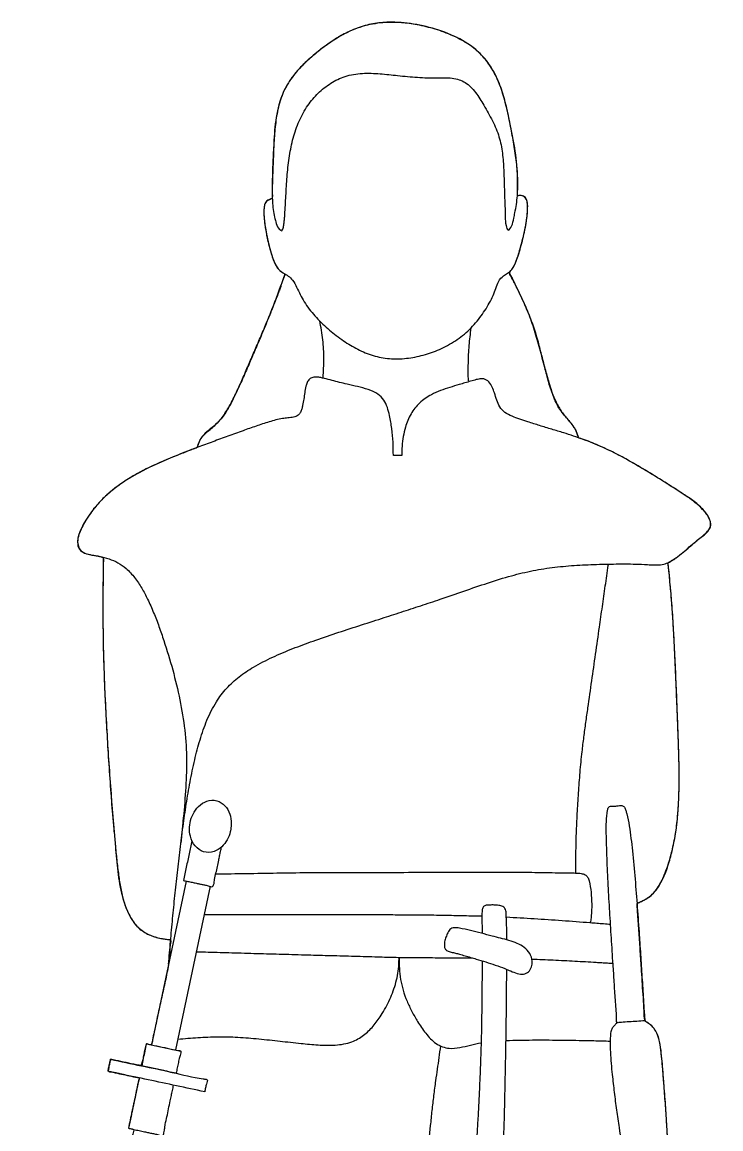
# Model space of a CAD drawing. Extents: x 30 to 110, y 19 to 247.
# Drawn here: x 36.8 to 109.7, y 131 to 246.5 of the extents above; entities that cross this region are included whole.
import ezdxf

# ---------------------------------------------------------------- set-up
doc = ezdxf.new("R2010")
doc.units = 0
doc.layers.get('0').update_dxf_attribs({"linetype": 'CONTINUOUS'})

msp = doc.modelspace()

# ---------------------------------------------------------------- linework, layer by layer
at = {"color": 5}
msp.add_lwpolyline([(88.484401, 228.394492)], close=True, dxfattribs=at)
at = {"color": 6}
for points in [[(63.894695, 224.751126)], [(58.603886, 162.372458)], [(101.256304, 150.373975)], [(80.876147, 149.91282)], [(45.774842, 136.988406)]]:
    msp.add_lwpolyline(points, close=True, dxfattribs=at)
for points in [[(76.425151, 201.278896), (75.543488, 201.278896)], [(53.928353, 156.85751), (50.307521, 139.751715)], [(52.837838, 139.216115), (56.458271, 156.321914)], [(49.775543, 139.864388), (49.775543, 139.864388), (53.369816, 139.103446)]]:
    msp.add_lwpolyline(points, dxfattribs=at)
at = {"color": 5}
for points, knots in [([(88.484401, 228.394492), (88.504134, 229.351141), (88.543708, 231.269661), (88.10697, 234.118514), (87.554095, 236.835702), (86.917518, 239.424533), (85.910026, 241.802348), (84.19778, 243.815705), (81.88229, 245.174612), (79.330416, 246.05629), (76.820968, 246.505839), (74.452962, 246.551438), (72.271266, 246.140714), (70.461453, 245.374142), (69.002656, 244.470258), (67.824486, 243.600457), (66.763247, 242.70276), (65.81266, 241.79432), (65.006938, 240.849564), (64.06047, 239.404237), (63.34771, 237.267055), (63.073141, 234.57152), (63.029242, 232.522765), (62.969636, 231.14116), (62.940861, 230.417436), (62.922227, 229.824846), (62.9121, 229.363491), (62.909322, 229.03358), (62.905774, 228.764924), (62.914593, 228.557343), (62.9276, 228.410872), (62.914376, 228.278965), (62.917795, 228.174256), (62.86792, 228.10386), (62.761412, 228.06259), (62.623952, 227.989706), (62.438404, 227.933621), (62.278699, 227.817366), (62.17194, 227.649801), (62.109564, 227.464561), (62.060678, 227.206417), (62.032435, 226.876033), (62.040142, 226.477254), (62.092541, 225.774906), (62.220427, 224.770215), (62.487138, 223.478355), (62.79223, 222.39142), (63.087559, 221.499671), (63.442495, 220.844722), (63.844488, 220.438961), (64.141033, 220.32684), (64.22565, 220.244771), (64.198073, 220.110958), (64.169778, 219.955571), (64.093303, 219.784085), (63.996787, 219.54216), (63.892954, 219.224882), (63.753954, 218.841626), (63.585794, 218.37726), (63.383112, 217.834023), (63.145194, 217.212179), (62.81726, 216.377136), (62.394167, 215.330911), (61.872462, 214.075031), (61.300975, 212.743969), (60.693536, 211.332001), (60.05203, 209.838093), (59.43793, 208.456087), (58.852981, 207.181161), (58.239496, 206.049049), (57.587835, 205.067612), (56.813096, 204.348186), (56.077357, 203.783561), (55.567905, 203.258943), (55.330831, 202.812813), (55.232552, 202.535235), (55.138621, 202.319329), (55.088308, 202.158617), (55.006185, 202.076422), (54.850511, 202.03401), (54.650203, 201.947809), (54.404513, 201.8564), (54.136427, 201.752944), (53.844212, 201.639628), (53.529094, 201.513978), (52.473389, 201.092109), (50.681276, 200.352532), (48.237185, 199.117511), (46.357359, 197.825806), (45.035698, 196.599057), (44.153625, 195.591359), (43.506137, 194.63188), (43.032116, 193.775774), (42.728248, 193.036501), (42.543612, 192.271142), (42.698861, 191.468228), (43.377848, 191.056567), (43.962959, 190.916157), (44.449054, 190.833189), (44.802158, 190.793272), (45.056303, 190.694471), (45.22714, 190.67262), (45.288665, 190.616079), (45.281542, 190.510255), (45.31062, 190.370985), (45.288363, 190.198773), (45.265364, 189.783599), (45.271062, 189.123383), (45.252238, 188.219419), (45.236341, 186.650002), (45.232238, 184.416297), (45.270364, 181.518085), (45.350006, 178.667384), (45.463753, 175.864116), (45.604219, 173.108627), (45.788211, 170.210357), (46.003274, 167.169506), (46.236658, 163.98434), (46.505597, 160.990633), (46.725804, 158.174389), (47.11794, 155.570744), (47.799336, 153.455963), (48.804289, 152.010825), (49.898571, 151.257704), (50.82196, 150.957445), (51.447417, 150.836367), (51.737223, 150.792355), (51.97014, 150.759805), (52.138017, 150.749464), (52.238967, 150.744508), (52.336742, 150.666977), (52.318347, 150.495687), (52.291125, 150.321758), (52.225756, 149.967853), (52.21725, 149.455189), (52.166688, 148.774598), (52.037016, 147.755874), (51.751668, 146.413814), (51.379866, 144.739421), (51.066044, 143.335465), (50.825734, 142.20022), (50.650001, 141.335376), (50.492278, 140.694541), (50.428381, 140.255711), (50.411786, 140.035829), (50.347111, 139.890867), (50.315284, 139.80707), (50.31709, 139.777319), (50.283042, 139.712895), (50.113309, 139.781249), (49.958367, 139.80938), (49.829872, 139.848212), (49.776348, 139.864388)], [0, 0, 0, 0, 2.865389, 5.746418, 8.617001, 11.188902, 13.736938, 16.293667, 18.963967, 21.688107, 24.363564, 26.580117, 28.757746, 30.971783, 32.433376, 33.898917, 35.361307, 36.601008, 37.839561, 39.078559, 41.764441, 44.487722, 47.187705, 47.911956, 48.636325, 49.360575, 49.690617, 50.02061, 50.350582, 50.495889, 50.644632, 50.788854, 50.897781, 50.94518, 51.037322, 51.230108, 51.416225, 51.613807, 51.807701, 52.002415, 52.197252, 52.594851, 52.994597, 53.392592, 54.707487, 56.029823, 57.345016, 58.096202, 58.837713, 59.580788, 59.720835, 59.790829, 59.910198, 60.088855, 60.281108, 60.464902, 60.872803, 61.280695, 61.688448, 62.354275, 63.020168, 63.685818, 65.045635, 66.405704, 67.76553, 69.391252, 71.017051, 72.642707, 73.928836, 75.222627, 76.507097, 77.438276, 78.376006, 79.298502, 79.594582, 79.885133, 80.179458, 80.305175, 80.381454, 80.516509, 80.778145, 81.039781, 81.301418, 81.640632, 81.979882, 82.319182, 85.051292, 87.793711, 90.522128, 91.857657, 93.195217, 94.530591, 95.321497, 96.128607, 96.918691, 97.680106, 98.374302, 99.145924, 99.496197, 99.854173, 100.203247, 100.318897, 100.351769, 100.442999, 100.607768, 100.788219, 100.954558, 101.859254, 102.763949, 103.66861, 106.567055, 109.4653, 112.363506, 115.122251, 117.881855, 120.640523, 123.834374, 127.027311, 130.221101, 132.852465, 135.498511, 138.115983, 139.434736, 140.700117, 142.024569, 142.317885, 142.611138, 142.904483, 143.02123, 143.118211, 143.201922, 143.361877, 143.579865, 143.751491, 144.432608, 145.117536, 145.797768, 147.511898, 149.229701, 150.944555, 151.827541, 152.710457, 153.593443, 153.802365, 154.043301, 154.246744, 154.276911, 154.309188, 154.334384, 154.480131, 154.710255, 154.874545, 154.874545, 154.874545, 154.874545]), ([(98.029425, 42.217417), (98.707167, 42.143062), (100.062225, 41.994399), (102.087095, 41.706933), (103.823734, 41.466225), (105.281163, 41.197272), (106.456849, 41.070144), (107.467123, 41.180358), (108.112802, 41.621878), (108.375454, 42.1314), (108.506821, 42.764035), (108.550697, 43.503858), (108.535152, 44.328663), (108.476535, 45.563299), (108.397236, 47.206476), (108.259531, 49.257835), (108.128589, 51.225771), (108.010977, 53.110632), (107.901239, 54.912137), (107.800706, 56.78337), (107.706157, 58.724045), (107.611569, 60.733955), (107.533361, 62.625168), (107.464662, 64.397422), (107.402149, 66.050508), (107.34203, 68.05605), (107.282064, 70.413928), (107.209665, 73.12386), (107.155205, 75.110216), (107.123378, 76.373288), (107.105432, 76.912595), (107.105115, 77.370343), (107.068256, 77.754364), (107.034404, 78.053391), (107.045146, 78.279909), (107.083039, 78.395946), (107.073347, 78.437813), (107.175202, 78.476248), (107.323801, 78.502087), (107.563866, 78.491435), (107.846025, 78.484273), (108.159371, 78.520618), (108.51886, 78.560897), (108.925217, 78.637435), (109.353523, 78.768587), (109.701285, 79.159007), (109.721894, 79.746394), (109.610164, 80.397545), (109.433216, 81.119914), (109.128171, 82.237518), (108.752095, 83.766762), (108.286611, 85.702906), (107.849958, 87.714858), (107.439417, 89.801185), (107.033469, 91.956726), (106.683773, 93.825081), (106.386757, 95.405517), (106.149177, 96.699347), (105.829832, 98.466239), (105.427055, 100.705929), (104.938556, 103.417978), (104.541195, 105.625078), (104.234491, 107.327178), (104.01944, 108.524414), (103.851895, 109.448268), (103.736331, 110.099451), (103.664409, 110.476537), (103.622044, 110.778889), (103.55912, 111.00903), (103.519194, 111.157614), (103.494934, 111.316663), (103.595416, 111.430812), (103.696354, 111.524136), (103.796266, 111.623331), (103.862618, 111.730751), (103.924207, 111.834371), (103.987204, 111.956081), (104.050874, 112.095575), (104.112327, 112.253738), (104.237338, 112.624192), (104.376287, 113.224482), (104.473061, 114.0551), (104.535652, 115.263354), (104.553897, 116.846638), (104.507515, 118.802967), (104.450064, 120.784519), (104.408212, 122.791338), (104.354054, 124.823411), (104.290925, 126.789066), (104.21498, 128.688328), (104.12629, 130.520853), (104.00887, 132.431012), (103.868856, 134.418573), (103.714668, 136.484579), (103.553612, 138.275287), (103.419077, 139.785812), (103.112392, 140.992931), (102.543161, 141.75614), (102.062778, 142.058598), (101.855727, 142.183244), (101.732388, 142.455825), (101.72426, 142.80478), (101.705986, 143.210107), (101.681092, 143.948354), (101.596794, 145.012867), (101.512545, 146.409564), (101.409851, 147.986082), (101.296302, 149.742988), (101.164511, 151.679406), (101.073149, 153.050678), (101.014409, 153.854339), (100.989733, 154.092914), (100.993907, 154.295818), (100.960663, 154.447855), (101.019872, 154.558777), (101.213287, 154.615973), (101.455723, 154.751979), (101.776841, 154.902118), (102.075879, 155.077808), (102.351812, 155.278969), (102.602535, 155.502231), (103.112945, 156.065203), (103.72976, 157.107526), (104.283108, 158.634479), (104.700263, 160.268357), (105.029518, 161.973928), (105.232536, 163.761211), (105.342885, 165.573847), (105.377652, 167.408243), (105.353386, 169.260553), (105.294464, 171.160698), (105.223875, 173.109057), (105.143834, 175.105863), (105.058301, 177.123051), (104.973453, 179.160851), (104.881457, 181.21899), (104.776227, 183.229869), (104.648509, 185.193021), (104.497831, 187.107717), (104.371036, 188.461004), (104.292067, 189.254366), (104.264469, 189.488963), (104.251992, 189.682899), (104.217755, 189.847302), (104.201049, 189.962078), (104.180781, 190.077801), (104.241562, 190.121916), (104.290606, 190.136109), (104.406332, 190.193313), (104.568058, 190.315696), (104.813398, 190.445985), (105.216476, 190.712167), (105.74865, 191.149462), (106.422638, 191.73356), (107.03712, 192.295093), (107.678866, 192.754152), (108.249444, 193.192669), (108.631179, 193.702679), (108.676487, 194.186941), (108.587531, 194.541314), (108.28714, 195.16732), (107.604127, 195.972477), (106.515394, 196.805957), (105.194289, 197.645985), (103.723397, 198.590111), (102.069499, 199.608045), (100.436383, 200.578091), (98.810386, 201.477116), (97.16723, 202.24513), (95.991312, 202.772616), (95.258367, 202.988109), (95.042098, 203.047158), (94.847962, 203.1578), (94.771329, 203.35161), (94.720025, 203.53866), (94.662904, 203.726515), (94.581819, 203.894087), (94.499781, 204.057523), (94.315033, 204.374024), (93.97884, 204.812707), (93.48931, 205.35912), (92.842861, 206.161806), (92.240795, 207.359515), (91.742182, 208.904295), (91.308679, 210.602605), (90.836881, 212.418515), (90.300142, 214.3502), (89.762144, 215.887549), (89.272076, 217.037418), (88.909242, 217.830797), (88.600907, 218.458866), (88.36528, 218.930119), (88.204547, 219.24584), (88.065996, 219.541939), (87.902344, 219.809802), (87.765484, 220.048423), (87.632028, 220.294723), (87.741506, 220.532276), (87.904455, 220.70174), (88.159771, 221.044172), (88.371881, 221.600839), (88.618736, 222.314788), (88.839185, 223.10015), (89.068189, 223.939668), (89.273675, 224.844803), (89.417205, 225.664465), (89.518107, 226.394678), (89.562673, 227.036568), (89.540284, 227.631518), (89.406555, 228.161735), (88.975868, 228.469427), (88.658056, 228.42097), (88.484401, 228.394492)], [0, 0, 0, 0, 2.04531, 4.089334, 6.134674, 7.306092, 8.529895, 9.692089, 10.253476, 10.797692, 11.363342, 12.185904, 13.014604, 13.83802, 15.893762, 17.949832, 20.005723, 21.810671, 23.615395, 25.420238, 27.432421, 29.444322, 31.456625, 33.110883, 34.765085, 36.419402, 39.130163, 41.841017, 44.552054, 45.091586, 45.631295, 46.171095, 46.463534, 46.787762, 47.074787, 47.135059, 47.149382, 47.194475, 47.390386, 47.665856, 47.883122, 48.244665, 48.606971, 48.968541, 49.488324, 49.920841, 50.43484, 51.174141, 51.919296, 52.659599, 54.651703, 56.641929, 58.633925, 60.82736, 63.020782, 65.214216, 66.529762, 67.845086, 69.160591, 71.916318, 74.671941, 77.427668, 78.644076, 79.860469, 81.076878, 81.460792, 81.844617, 82.228267, 82.376611, 82.556506, 82.700642, 82.824251, 82.985409, 83.121777, 83.242312, 83.362906, 83.483617, 83.653166, 83.822711, 83.992405, 84.825887, 85.664235, 86.49856, 88.45454, 90.412698, 92.368889, 94.401741, 96.434406, 98.467252, 100.301694, 102.136695, 103.971153, 106.042819, 108.114271, 110.185825, 111.437924, 112.660494, 113.893212, 114.144113, 114.372756, 114.598453, 115.002036, 115.413047, 115.817785, 117.217008, 118.61623, 120.015453, 121.956618, 123.897763, 125.838841, 126.077711, 126.316938, 126.555677, 126.691628, 126.764256, 126.908974, 127.261871, 127.613854, 127.966429, 128.301858, 128.636442, 128.971751, 130.578508, 132.221821, 133.835022, 135.632823, 137.428937, 139.226964, 141.079223, 142.93173, 144.783828, 146.782311, 148.780638, 150.779044, 152.839313, 154.899333, 156.959606, 158.880097, 160.801032, 162.72139, 162.957232, 163.193246, 163.429438, 163.541459, 163.690893, 163.798027, 163.843533, 163.900351, 163.952467, 164.228672, 164.50647, 164.784354, 165.676398, 166.569138, 167.46145, 168.17085, 168.931118, 169.630861, 169.990551, 170.351993, 170.714177, 172.067224, 173.461061, 174.820876, 176.762148, 178.705113, 180.646319, 182.46106, 184.274847, 186.089531, 186.316654, 186.562171, 186.767764, 186.952643, 187.163881, 187.355971, 187.538755, 187.72159, 187.904615, 188.63733, 189.372957, 190.107299, 191.722615, 193.353431, 194.973955, 196.979594, 198.982546, 200.987224, 201.85955, 202.731738, 203.604172, 203.958334, 204.312497, 204.666659, 204.939861, 205.247392, 205.514728, 205.710268, 205.976144, 206.228074, 206.982577, 207.744405, 208.499761, 209.427293, 210.355455, 211.282962, 211.922488, 212.567477, 213.206705, 213.718355, 214.140988, 214.650105, 214.650105, 214.650105, 214.650105]), ([(49.776348, 139.864388), (49.722024, 139.607793), (49.613383, 139.094632), (49.450421, 138.324964), (49.341754, 137.811898), (49.287427, 137.555393)], [0, 0, 0, 0, 0.786847, 1.573606, 2.360191, 2.360191, 2.360191, 2.360191]), ([(46.040831, 138.242699), (46.014171, 138.123025), (45.960753, 137.883228), (45.87169, 137.51502), (45.828329, 137.244803), (45.779175, 136.989134), (45.95299, 136.932603), (46.328573, 136.901459), (46.965333, 136.724056), (47.809115, 136.567273), (48.414323, 136.417551), (48.792068, 136.357375), (48.919673, 136.343907), (49.06058, 136.249616), (48.994752, 136.022095), (48.93935, 135.809623), (48.797441, 135.359032), (48.691865, 134.696356), (48.493226, 133.816159), (48.327212, 133.017018), (48.175072, 132.301217), (48.041209, 131.668218), (47.951857, 131.246233), (47.907181, 131.03524)], [0, 0, 0, 0, 0.369602, 0.740592, 1.10955, 1.271438, 1.382241, 1.585733, 2.449484, 3.313254, 4.177005, 4.315115, 4.459108, 4.564057, 4.771138, 5.051758, 5.268731, 6.169931, 7.071112, 7.972312, 8.619322, 9.266332, 9.913342, 9.913342, 9.913342, 9.913342]), ([(49.287427, 137.555393), (48.926733, 137.631718), (48.205311, 137.784374), (47.123103, 138.013432), (46.401611, 138.166272), (46.040831, 138.242699)], [0, 0, 0, 0, 1.106042, 2.21219, 3.31855, 3.31855, 3.31855, 3.31855]), ([(47.907181, 131.03524), (47.964809, 131.027194), (48.098576, 131.008518), (48.267231, 130.985362), (48.490273, 130.930351), (48.414224, 130.665199), (48.36595, 130.455958), (48.284777, 130.23418), (48.266848, 130.027935), (48.237258, 129.850397), (48.195159, 129.669837), (48.057603, 129.636498), (47.949055, 129.625517), (47.678326, 129.587342), (47.287573, 129.415214), (46.802485, 129.097251), (46.404119, 128.610433), (46.20472, 127.96594), (46.292264, 127.260857), (46.545434, 126.753019), (46.812955, 126.421358), (47.025133, 126.223929), (47.191389, 126.056125), (47.337818, 125.97453), (47.380178, 125.875087), (47.304676, 125.63981), (47.28266, 125.248203), (47.135816, 124.727182), (46.870015, 123.555286), (46.497083, 121.723064), (45.967283, 119.245132), (45.342299, 116.286299), (44.614255, 112.849317), (43.785723, 108.933304), (42.900615, 104.751949), (41.959311, 100.30513), (40.962025, 95.592816), (39.947355, 90.799429), (38.91554, 85.92495), (37.866719, 80.96932), (37.167393, 77.665592), (36.817729, 76.013726)], [0, 0, 0, 0, 0.172613, 0.400677, 0.547543, 0.748864, 1.049021, 1.261041, 1.440417, 1.66329, 1.827535, 1.925412, 2.056243, 2.162894, 2.74073, 3.316569, 3.892751, 4.59208, 5.275962, 5.974184, 6.264503, 6.551169, 6.841157, 6.977322, 7.033064, 7.150218, 7.684161, 8.22551, 8.760458, 11.294989, 13.829539, 16.364125, 20.36678, 24.369505, 28.37216, 33.188826, 38.005562, 42.822228, 47.887636, 52.953025, 58.018433, 58.018433, 58.018433, 58.018433])]:
    msp.add_open_spline(points, degree=3, knots=knots, dxfattribs=at)
at = {"color": 6}
for points, knots in [([(63.894695, 224.751126), (63.767219, 224.827694), (63.424057, 225.033817), (63.306968, 225.624235), (63.110442, 226.266591), (62.996817, 226.976236), (62.926243, 227.79192), (62.898779, 229.013082), (62.916226, 230.635557), (62.999765, 232.657506), (63.119583, 234.619725), (63.29564, 236.518279), (63.680957, 238.331352), (64.409577, 240.037819), (65.51809, 241.517748), (66.833998, 242.796159), (68.233614, 243.912861), (69.667247, 244.909068), (71.17316, 245.708762), (72.776817, 246.276803), (74.452326, 246.537245), (76.138255, 246.533707), (77.891032, 246.312117), (79.699243, 245.902021), (81.52624, 245.258333), (83.201016, 244.411564), (84.627382, 243.307163), (85.731004, 241.959757), (86.549361, 240.373879), (87.126126, 238.629175), (87.564227, 236.799123), (87.912987, 234.945421), (88.245855, 233.085291), (88.486354, 231.205611), (88.553557, 229.639714), (88.493781, 228.408066), (88.394223, 227.506993), (88.253375, 226.734086), (88.083509, 225.948886), (87.995836, 225.405297), (87.514631, 224.582816), (87.21269, 225.499074), (87.229533, 226.057688), (87.210907, 226.960846), (87.165029, 227.912585), (87.131453, 229.069495), (87.086537, 230.421516), (87.027875, 231.976596), (86.826406, 233.72306), (86.408024, 235.152905), (85.884714, 236.236878), (85.442161, 237.052926), (85.005801, 237.819387), (84.585798, 238.54171), (84.139076, 239.192748), (83.639796, 239.780553), (83.060558, 240.251525), (82.399574, 240.558533), (81.643968, 240.712226), (80.823489, 240.745886), (79.959615, 240.72911), (79.037086, 240.715601), (78.05812, 240.767985), (77.024704, 240.860432), (75.726063, 240.987109), (74.160983, 241.165408), (72.318802, 241.255453), (70.537568, 240.963109), (68.974666, 240.199204), (67.660466, 239.158262), (66.537449, 237.818386), (65.672177, 236.218403), (65.061956, 234.434495), (64.673719, 232.559371), (64.458865, 230.627126), (64.346469, 228.656227), (64.27328, 227.193206), (64.210772, 226.239388), (64.174914, 225.794562), (64.124005, 225.428478), (64.076684, 225.135637), (64.038567, 224.914492), (63.939913, 224.802471), (63.894695, 224.751126)], [0, 0, 0, 0, 0.432133, 1.163296, 1.659996, 2.479354, 3.299846, 4.119417, 6.140861, 8.167666, 10.189325, 12.03883, 13.883675, 15.728623, 17.555138, 19.390815, 21.220592, 22.922036, 24.621387, 26.320952, 28.000434, 29.68145, 31.36261, 33.291572, 35.232984, 37.16101, 38.897354, 40.604701, 42.342078, 44.220676, 46.104331, 47.984297, 49.878724, 51.772682, 53.666186, 54.569532, 55.472472, 56.375991, 56.950499, 57.810648, 58.339388, 58.866009, 59.757218, 60.342275, 61.495952, 62.649746, 63.803459, 65.557584, 67.316622, 69.066099, 69.992962, 70.923599, 71.850948, 72.638983, 73.429425, 74.216962, 74.945371, 75.650645, 76.380438, 77.243681, 78.109254, 78.973107, 80.010594, 81.048319, 82.085866, 83.924688, 85.775116, 87.605298, 89.269291, 90.937118, 92.601915, 94.478922, 96.359933, 98.239224, 100.212505, 102.186994, 104.160903, 104.607321, 105.054182, 105.50035, 105.712382, 105.950713, 106.1524, 106.1524, 106.1524, 106.1524]), ([(62.920877, 228.126491), (62.842906, 228.095862), (62.687652, 228.034875), (62.451742, 227.949477), (62.253921, 227.797197), (62.139713, 227.584188), (62.083663, 227.359835), (62.034284, 226.952655), (62.026073, 226.359792), (62.108317, 225.593466), (62.246499, 224.761702), (62.414705, 223.862507), (62.641072, 222.90073), (62.878038, 222.117895), (63.09998, 221.508315), (63.306249, 221.076216), (63.609612, 220.64529), (64.070513, 220.316482), (64.609869, 220.043308), (65.106583, 219.550078), (65.457015, 218.854255), (65.833676, 218.089722), (66.395042, 217.039078), (67.335322, 215.822184), (68.667256, 214.514555), (70.109971, 213.395341), (71.61584, 212.448528), (73.2091, 211.744951), (74.926178, 211.357274), (76.704861, 211.360689), (78.464042, 211.676563), (80.195225, 212.251713), (81.848779, 213.092481), (83.352451, 214.244717), (84.395298, 215.408403), (85.101002, 216.419227), (85.562123, 217.195175), (85.966002, 217.957474), (86.233713, 218.739935), (86.479873, 219.482412), (86.941919, 220.030774), (87.454684, 220.30592), (87.856402, 220.612942), (88.20791, 221.156834), (88.484041, 221.903275), (88.765891, 222.793764), (89.003137, 223.711689), (89.231026, 224.643464), (89.416981, 225.599172), (89.512851, 226.436627), (89.568662, 227.177223), (89.55691, 227.777161), (89.352034, 228.283753), (89.010368, 228.434152), (88.7552, 228.445478), (88.588449, 228.415164), (88.505728, 228.400126)], [0, 0, 0, 0, 0.251432, 0.500643, 0.750697, 0.979027, 1.211248, 1.441627, 2.208424, 2.983199, 3.751073, 4.737671, 5.727155, 6.713607, 7.189803, 7.671806, 8.147939, 8.752255, 9.346122, 9.958011, 10.810414, 11.666181, 12.520362, 14.378344, 16.249917, 18.109134, 19.845603, 21.575159, 23.309243, 25.085106, 26.872952, 28.650606, 30.540797, 32.411087, 34.300338, 35.202707, 36.106104, 37.008498, 37.782086, 38.586457, 39.341231, 39.855327, 40.327888, 40.839407, 41.770727, 42.709446, 43.64175, 44.61388, 45.587475, 46.559257, 47.143697, 47.8079, 48.379121, 48.627941, 48.883748, 49.13557, 49.13557, 49.13557, 49.13557]), ([(55.080436, 202.115494), (55.151679, 202.335442), (55.290508, 202.764048), (55.669724, 203.338146), (56.154291, 203.797445), (56.670576, 204.21043), (57.152711, 204.643674), (57.596781, 205.133223), (57.985237, 205.684187), (58.34267, 206.268974), (58.805155, 207.12032), (59.353333, 208.246614), (59.97031, 209.65277), (60.579207, 211.080859), (61.204174, 212.520326), (61.827667, 213.979016), (62.458144, 215.481682), (63.079757, 217.034497), (63.68523, 218.639946), (64.058793, 219.720953), (64.245591, 220.261503)], [0, 0, 0, 0, 0.691116, 1.346757, 2.037238, 2.686161, 3.330939, 3.979566, 4.664242, 5.349931, 6.034932, 7.57, 9.106048, 10.641243, 12.227478, 13.813861, 15.400298, 17.116076, 18.831458, 20.547138, 20.547138, 20.547138, 20.547138]), ([(87.632109, 220.392285), (88.022608, 219.609665), (88.801599, 218.04845), (89.862915, 215.651044), (90.562384, 213.503157), (91.016241, 211.663963), (91.40392, 210.184119), (91.782516, 208.83449), (92.176801, 207.624974), (92.634123, 206.575385), (93.143465, 205.75932), (93.646359, 205.172498), (94.034769, 204.733812), (94.357102, 204.314617), (94.583282, 203.904048), (94.742074, 203.526744), (94.82931, 203.268466), (94.872968, 203.13921)], [0, 0, 0, 0, 2.623961, 5.234429, 7.857605, 9.387098, 10.917317, 12.446773, 13.592023, 14.731142, 15.874238, 16.460495, 17.04767, 17.632971, 18.041736, 18.450211, 18.859429, 18.859429, 18.859429, 18.859429]), ([(68.212893, 209.424761), (68.253331, 210.08402), (68.334137, 211.401392), (68.218863, 213.383861), (67.985043, 214.682824), (67.868033, 215.332858)], [0, 0, 0, 0, 1.980447, 3.957451, 5.937821, 5.937821, 5.937821, 5.937821]), ([(83.372259, 209.085937), (83.364595, 209.700594), (83.349269, 210.929603), (83.442907, 212.772401), (83.584663, 213.993207), (83.655552, 214.603702)], [0, 0, 0, 0, 1.843849, 3.686785, 5.53028, 5.53028, 5.53028, 5.53028]), ([(75.543488, 201.278896), (75.543256, 201.747738), (75.542791, 202.687685), (75.401105, 204.090622), (75.192386, 205.301425), (74.943367, 206.310759), (74.59251, 207.106117), (73.899192, 207.781269), (72.924338, 208.192822), (71.83064, 208.48794), (70.821836, 208.701263), (69.932051, 208.926588), (69.144566, 209.12834), (68.488108, 209.291725), (67.958798, 209.423147), (67.554643, 209.486036), (67.136218, 209.477862), (66.755915, 209.277382), (66.539227, 208.911056), (66.396838, 208.432299), (66.292736, 207.851507), (66.205685, 207.184494), (66.108932, 206.617732), (65.99933, 206.14921), (65.873354, 205.788464), (65.605161, 205.428183), (65.109394, 205.25874), (64.555986, 205.216079), (63.69761, 205.124977), (62.592963, 204.798079), (61.216449, 204.367467), (59.787455, 203.845617), (58.287901, 203.301617), (56.716394, 202.730505), (54.703698, 201.976071), (52.246497, 201.036432), (49.409504, 199.764763), (47.198839, 198.448106), (45.629828, 197.181668), (44.594824, 196.133525), (43.807714, 195.099933), (43.205687, 194.141142), (42.805301, 193.270118), (42.507114, 192.335094), (42.802752, 191.251215), (43.864287, 190.915033), (44.864089, 190.764981), (45.881205, 190.512348), (46.838534, 190.117217), (47.762552, 189.464646), (48.582104, 188.54913), (49.307676, 187.452505), (49.953189, 186.21851), (50.551081, 184.876974), (51.100383, 183.430975), (51.779078, 181.444282), (52.556381, 178.906736), (53.300576, 175.78691), (53.831735, 172.625028), (54.019576, 169.43321), (53.890782, 166.245479), (53.674316, 163.885794), (53.523143, 162.333974), (53.451843, 161.596079), (53.404135, 161.104178), (53.380279, 160.858211)], [0, 0, 0, 0, 1.405759, 2.818304, 4.224095, 5.087809, 5.936869, 6.793979, 7.9177, 9.068045, 10.19608, 11.008901, 11.821706, 12.634656, 13.03888, 13.456754, 13.861064, 14.274728, 14.679936, 15.100393, 15.772715, 16.446259, 17.119207, 17.496375, 17.888902, 18.261513, 18.797851, 19.386212, 19.938479, 21.379631, 22.827187, 24.269396, 25.941327, 27.61342, 29.285326, 32.389831, 35.504247, 38.60472, 40.073532, 41.54338, 43.01199, 43.962597, 44.93357, 45.882598, 46.886933, 47.88782, 48.949607, 49.988638, 51.0066, 52.042515, 53.351863, 54.668254, 55.979442, 57.525276, 59.072052, 60.618123, 63.823323, 67.029499, 70.234362, 73.429274, 76.6013, 79.796195, 80.537558, 81.278823, 82.020186, 82.020186, 82.020186, 82.020186]), ([(52.088964, 148.166789), (52.158294, 148.961253), (52.296951, 150.550127), (52.512034, 152.932774), (52.748871, 155.326181), (53.007207, 157.730287), (53.286345, 160.144915), (53.594671, 162.529978), (53.932315, 164.885168), (54.322257, 167.206535), (54.790948, 169.447617), (55.344678, 171.606066), (56.054631, 173.650978), (56.959952, 175.487048), (58.114414, 177.016702), (59.43784, 178.224142), (61.061398, 179.300825), (62.947156, 180.257199), (65.042391, 181.135883), (67.249206, 181.947775), (69.546744, 182.735916), (71.934828, 183.503917), (74.20758, 184.235429), (76.362372, 184.937957), (78.402637, 185.601463), (80.586429, 186.3269), (82.906291, 187.137167), (85.378507, 187.982012), (87.775191, 188.734838), (90.118224, 189.295551), (92.39872, 189.650083), (94.710458, 189.840376), (97.044499, 189.938702), (99.392541, 189.972956), (101.185192, 189.959206), (102.415296, 189.874403), (103.090247, 189.841779), (103.734087, 189.910548), (104.306528, 190.126825), (104.801346, 190.420312), (105.412101, 190.871177), (106.141726, 191.47014), (106.991387, 192.212747), (107.738187, 192.832006), (108.342731, 193.340486), (108.688438, 193.898887), (108.624523, 194.494546), (108.387288, 194.95606), (108.120311, 195.328819), (107.684806, 195.80997), (107.057484, 196.372108), (106.22351, 196.980938), (104.985553, 197.785095), (103.368204, 198.820215), (101.35272, 200.05631), (99.358523, 201.193683), (97.361329, 202.17242), (95.364365, 202.982531), (93.587495, 203.573199), (92.062695, 204.028884), (90.808923, 204.407855), (89.705505, 204.760465), (88.739801, 205.061649), (87.935385, 205.361525), (87.181236, 205.736031), (86.612622, 206.333488), (86.320746, 207.067306), (86.110495, 207.770449), (85.87991, 208.426582), (85.574642, 209.005503), (85.095811, 209.288638), (84.710381, 209.295841), (84.452013, 209.263517), (84.082182, 209.181241), (83.602322, 209.052247), (83.013979, 208.872389), (82.291645, 208.652652), (81.432274, 208.40502), (80.452979, 208.07143), (79.358585, 207.59713), (78.247376, 206.835332), (77.316567, 205.644873), (76.817659, 204.408992), (76.564921, 203.266431), (76.443121, 202.27515), (76.430875, 201.610432), (76.424753, 201.278091)], [0, 0, 0, 0, 2.392452, 4.784739, 7.176963, 9.607637, 12.038516, 14.468944, 16.82213, 19.176064, 21.529239, 23.689169, 25.856705, 28.014165, 29.801159, 31.572636, 33.361547, 35.629738, 37.905381, 40.174691, 42.682812, 45.191824, 47.700123, 49.845576, 51.99107, 54.136466, 56.748808, 59.362732, 61.974513, 64.282051, 66.583157, 68.890676, 71.237186, 73.590175, 75.936188, 76.611017, 77.289113, 77.962717, 78.535525, 79.110003, 79.683879, 80.811606, 81.940886, 83.069443, 83.7208, 84.313141, 84.951321, 85.406607, 85.866513, 86.321999, 87.35158, 88.386455, 89.417031, 91.779787, 94.147147, 96.509565, 98.664255, 100.814345, 102.969351, 104.278952, 105.588805, 106.898446, 107.754627, 108.622083, 109.475797, 110.25785, 111.02989, 111.819181, 112.462852, 113.119773, 113.745302, 114.00438, 114.265736, 114.525541, 115.140135, 115.756125, 116.37107, 117.405208, 118.438978, 119.472552, 120.978346, 122.425802, 123.93875, 124.935277, 125.932092, 126.928798, 126.928798, 126.928798, 126.928798]), ([(45.285518, 190.64738), (45.272629, 189.580667), (45.246852, 187.447477), (45.238723, 184.247357), (45.276005, 181.03237), (45.379912, 177.803579), (45.534249, 174.561963), (45.709307, 171.39603), (45.89951, 168.305252), (46.119445, 165.291084), (46.336357, 162.747409), (46.526807, 160.672958), (46.687056, 159.066936), (46.865028, 157.528917), (47.078488, 156.067126), (47.409468, 154.692916), (47.915639, 153.344973), (48.705924, 152.115434), (49.917086, 151.233534), (50.961416, 150.917787), (51.666701, 150.801546), (51.986643, 150.76), (52.200786, 150.740874), (52.307872, 150.73131)], [0, 0, 0, 0, 3.200362, 6.400016, 9.600189, 12.845437, 16.090784, 19.33587, 22.357702, 25.380545, 28.402172, 30.016262, 31.630084, 33.243968, 34.661148, 36.059592, 37.47562, 38.969278, 40.371717, 41.872139, 42.194634, 42.51707, 42.839592, 42.839592, 42.839592, 42.839592]), ([(94.575189, 157.679621), (94.580173, 158.370673), (94.590141, 159.752752), (94.636637, 161.825592), (94.72722, 163.925698), (94.857674, 166.052267), (95.021223, 168.20526), (95.210694, 170.151032), (95.42154, 171.888987), (95.630324, 173.421162), (95.909376, 175.376049), (96.248328, 177.755032), (96.648018, 180.55803), (97.016485, 183.143699), (97.354429, 185.512), (97.659955, 187.66314), (97.868897, 189.109218), (97.972684, 189.851387), (97.977983, 189.888686), (97.981698, 189.913492), (97.983551, 189.92587)], [0, 0, 0, 0, 2.073195, 4.146319, 6.219689, 8.378945, 10.53776, 12.696999, 14.243195, 15.789569, 17.335923, 20.167304, 22.998596, 25.829977, 28.002677, 30.175466, 32.348166, 32.385941, 32.42364, 32.461187, 32.461187, 32.461187, 32.461187]), ([(100.968585, 154.517932), (101.174106, 154.61307), (101.5827, 154.802214), (102.174201, 155.133469), (102.771723, 155.636751), (103.289736, 156.359988), (103.728929, 157.240003), (104.24426, 158.583347), (104.765141, 160.406027), (105.147105, 162.725097), (105.338913, 165.184452), (105.383541, 167.767757), (105.328617, 170.468514), (105.223858, 173.188508), (105.119264, 175.929099), (105.002759, 178.690019), (104.883264, 181.375949), (104.738668, 183.986047), (104.550588, 186.518318), (104.386703, 188.321095), (104.276423, 189.396241), (104.238887, 189.746116), (104.214231, 189.979421), (104.201902, 190.096086)], [0, 0, 0, 0, 0.679498, 1.350904, 2.027655, 3.005056, 3.994234, 4.973367, 7.317918, 9.666636, 12.012214, 14.71263, 17.414408, 20.115338, 22.878589, 25.642175, 28.405452, 30.944326, 33.484141, 36.022793, 36.374628, 36.726494, 37.07844, 37.07844, 37.07844, 37.07844]), ([(58.603886, 162.372458), (58.621471, 162.705532), (58.656686, 163.372506), (58.333868, 164.339619), (57.64206, 165.12311), (56.594655, 165.405203), (55.587944, 165.023656), (54.859249, 164.308437), (54.420858, 163.416079), (54.24092, 162.474932), (54.322566, 161.457558), (54.788523, 160.488222), (55.720392, 159.78949), (56.834501, 159.837671), (57.67885, 160.393043), (58.239884, 161.139886), (58.479664, 161.758842), (58.563846, 162.136338), (58.586311, 162.25402), (58.598027, 162.332973), (58.603886, 162.372458)], [0, 0, 0, 0, 0.994151, 1.990764, 2.978314, 4.014446, 5.022349, 6.064814, 7.011236, 7.96235, 8.908454, 10.028637, 11.093714, 12.206755, 13.123605, 14.047858, 14.968679, 15.088551, 15.208241, 15.327983, 15.327983, 15.327983, 15.327983]), ([(101.777819, 142.257083), (101.506106, 142.24013), (100.962706, 142.206226), (100.146987, 142.14656), (99.552094, 142.128283), (99.162454, 142.079129), (99.012729, 142.058704), (98.830911, 142.078556), (98.824315, 142.269358), (98.824447, 142.425778), (98.841374, 143.172372), (98.686834, 144.447596), (98.59531, 146.304955), (98.44906, 148.455383), (98.293384, 150.906097), (98.120092, 153.655141), (97.990192, 155.957524), (97.898227, 157.812627), (97.835979, 159.220094), (97.804283, 160.560687), (97.758748, 161.839139), (97.740225, 163.050201), (97.835427, 163.911673), (97.931215, 164.406326), (97.981179, 164.555251), (98.10562, 164.66455), (98.276656, 164.682622), (98.447361, 164.68063), (98.649185, 164.676138), (98.871982, 164.706646), (99.121815, 164.727185), (99.401242, 164.755255), (99.696564, 164.578224), (99.808132, 164.234102), (99.966839, 163.581762), (100.174005, 162.605632), (100.341981, 161.30815), (100.538303, 159.458187), (100.769007, 157.060265), (100.998783, 154.109146), (101.134513, 152.140576), (101.202382, 151.156249)], [0, 0, 0, 0, 0.816933, 1.633783, 2.450466, 2.610167, 2.799382, 2.929162, 3.073907, 3.27809, 3.431411, 5.288306, 7.145201, 9.002096, 11.756676, 14.511301, 17.26585, 18.674643, 20.083475, 21.492222, 22.697294, 23.921574, 25.124131, 25.283498, 25.436872, 25.586641, 25.749461, 25.937389, 26.102777, 26.353245, 26.609702, 26.85876, 27.180657, 27.544939, 27.904559, 29.211134, 30.523881, 31.831326, 34.791236, 37.750985, 40.710992, 40.710992, 40.710992, 40.710992]), ([(54.52713, 161.065047), (54.429591, 160.604058), (54.234517, 159.682103), (53.941697, 158.299204), (53.746624, 157.377249), (53.649085, 156.916261)], [0, 0, 0, 0, 1.413584, 2.827099, 4.240683, 4.240683, 4.240683, 4.240683]), ([(53.649085, 156.916261), (53.798914, 156.884575), (54.09858, 156.821201), (54.54805, 156.72606), (54.960938, 156.638493), (55.337376, 156.559654), (55.676748, 156.484705), (55.973621, 156.432526), (56.237227, 156.349513), (56.443344, 156.292776), (56.697929, 156.230612), (56.826368, 156.49102), (56.856526, 156.744424), (56.917173, 157.167942), (57.044831, 157.694609), (57.180394, 158.361004), (57.308131, 158.957619), (57.419967, 159.487236), (57.517809, 159.949176), (57.582991, 160.257152), (57.615582, 160.41114)], [0, 0, 0, 0, 0.45943, 0.918878, 1.378308, 1.725572, 2.072904, 2.420168, 2.631735, 2.891976, 3.096195, 3.308349, 3.626892, 3.899098, 4.578502, 5.2578, 5.937203, 6.409399, 6.881595, 7.35379, 7.35379, 7.35379, 7.35379]), ([(57.019219, 157.593909), (58.081467, 157.610913), (60.205993, 157.644922), (63.392728, 157.696315), (66.361141, 157.743258), (69.11157, 157.762965), (71.643657, 157.758656), (74.647904, 157.757686), (78.124239, 157.767703), (82.072762, 157.775147), (84.705121, 157.780677), (86.021285, 157.783441)], [0, 0, 0, 0, 3.187151, 6.374394, 9.56146, 12.093463, 14.625762, 17.157703, 21.106205, 25.054796, 29.003297, 29.003297, 29.003297, 29.003297]), ([(86.021285, 157.783441), (86.834789, 157.782791), (88.461892, 157.781491), (90.902307, 157.759046), (92.730674, 157.720454), (93.94759, 157.710263), (94.553502, 157.695698), (95.093019, 157.664408), (95.555946, 157.56228), (95.853889, 157.264097), (96.048031, 156.618586), (96.188795, 155.674881), (96.259945, 154.455112), (96.224453, 153.558628), (96.167981, 152.99746), (96.136043, 152.759184), (96.107117, 152.601599), (96.092655, 152.522813)], [0, 0, 0, 0, 2.440482, 4.881254, 7.321764, 7.925666, 8.533414, 9.137006, 9.556071, 9.91624, 10.337884, 11.548297, 12.783827, 13.995092, 14.23544, 14.475756, 14.716037, 14.716037, 14.716037, 14.716037]), ([(87.388654, 150.703142), (87.385974, 150.952566), (87.380614, 151.451415), (87.371814, 152.199388), (87.335317, 152.846034), (87.322081, 153.405672), (87.295881, 153.864521), (86.994333, 154.259476), (86.52532, 154.31853), (86.070829, 154.360061), (85.634213, 154.349472), (85.264685, 154.34657), (84.912538, 154.223614), (84.771106, 153.701666), (84.794748, 153.046295), (84.792126, 152.209476), (84.799791, 151.655066), (84.803611, 151.378778)], [0, 0, 0, 0, 0.748278, 1.496557, 2.244649, 2.687789, 3.183288, 3.597506, 4.05011, 4.531798, 4.986293, 5.34846, 5.657582, 6.007323, 6.836522, 7.672003, 8.501975, 8.501975, 8.501975, 8.501975]), ([(55.834541, 153.375105), (56.247239, 153.374434), (57.072604, 153.373092), (58.310668, 153.371085), (60.016493, 153.368283), (62.190111, 153.364995), (64.831491, 153.360671), (67.421364, 153.356736), (69.959729, 153.352525), (72.446586, 153.348672), (74.467822, 153.344926), (76.023379, 153.343282), (77.113238, 153.340539), (78.536714, 153.328458), (80.293633, 153.301514), (82.384127, 153.26175), (83.814943, 153.229179), (84.586312, 153.209715), (84.698181, 153.2069), (84.77276, 153.205022), (84.810049, 153.204083)], [0, 0, 0, 0, 1.238095, 2.4761, 3.714195, 6.355578, 8.996962, 11.638345, 14.125206, 16.612066, 19.098927, 20.188921, 21.278742, 22.368504, 24.45948, 26.550079, 28.641117, 28.753021, 28.864925, 28.976829, 28.976829, 28.976829, 28.976829]), ([(87.324672, 153.104287), (88.296008, 153.049192), (90.238304, 152.939023), (93.149825, 152.73971), (95.327703, 152.575697), (96.773382, 152.462016), (97.487111, 152.4062), (97.962929, 152.369123), (98.20085, 152.350584)], [0, 0, 0, 0, 2.91867, 5.836209, 8.754834, 9.470782, 10.186634, 10.90256, 10.90256, 10.90256, 10.90256]), ([(80.876147, 149.91282), (80.867496, 150.07416), (80.849747, 150.405201), (80.986058, 150.882198), (81.139084, 151.268875), (81.28206, 151.572805), (81.427488, 151.792662), (81.645254, 151.953891), (81.915145, 151.995836), (82.183271, 151.974423), (82.746254, 151.883678), (83.598174, 151.713345), (84.726814, 151.40903), (85.767814, 151.119248), (86.732247, 150.887247), (87.605854, 150.656519), (88.452979, 150.372306), (89.225707, 149.958254), (89.829732, 149.324881), (90.067186, 148.565515), (89.983318, 147.883283), (89.701182, 147.340502), (89.10485, 147.056302), (88.435124, 147.189131), (87.80342, 147.45208), (87.060971, 147.788936), (86.18455, 148.081077), (85.188211, 148.409955), (84.325247, 148.669763), (83.604203, 148.885111), (83.024109, 149.053799), (82.498164, 149.210691), (82.016914, 149.327493), (81.589634, 149.427014), (81.258541, 149.534554), (81.037837, 149.649071), (80.922049, 149.761499), (80.891799, 149.861221), (80.876147, 149.91282)], [0, 0, 0, 0, 0.481603, 0.988167, 1.468977, 1.731406, 1.994878, 2.253218, 2.516725, 2.793471, 3.059639, 4.226669, 5.398081, 6.565396, 7.468298, 8.373645, 9.27567, 10.144776, 10.979547, 11.837624, 12.428215, 13.012619, 13.593188, 14.265371, 14.987128, 15.657375, 16.706448, 17.756338, 18.805524, 19.409782, 20.013896, 20.61797, 21.055983, 21.498985, 21.935063, 22.094755, 22.243374, 22.402728, 22.402728, 22.402728, 22.402728]), ([(101.202382, 151.156249), (101.20842, 151.069479), (101.220508, 150.895763), (101.238528, 150.635009), (101.250377, 150.461015), (101.256304, 150.373975)], [0, 0, 0, 0, 0.260939, 0.522407, 0.78413, 0.78413, 0.78413, 0.78413]), ([(101.256304, 150.373975), (101.307027, 149.584224), (101.408472, 148.004749), (101.560897, 145.63554), (101.669402, 143.943919), (101.734688, 142.929906), (101.756164, 142.593488), (101.770601, 142.369218), (101.777819, 142.257083)], [0, 0, 0, 0, 2.374135, 4.748187, 7.122322, 7.459427, 7.796525, 8.133629, 8.133629, 8.133629, 8.133629]), ([(55.008808, 149.472992), (55.418321, 149.461567), (56.237349, 149.438715), (57.465885, 149.404249), (59.165109, 149.356881), (61.335, 149.295973), (63.97558, 149.222249), (66.54717, 149.15011), (69.049763, 149.08033), (71.483359, 149.011884), (73.423621, 148.958442), (74.870367, 148.916056), (75.823711, 148.88909), (77.221762, 148.86961), (79.064398, 148.860204), (81.35152, 148.841476), (82.895843, 148.828992), (83.697402, 148.823512), (83.756153, 148.82311), (83.79532, 148.822842), (83.814904, 148.822707)], [0, 0, 0, 0, 1.229019, 2.45804, 3.687058, 6.328669, 8.970277, 11.611887, 14.046473, 16.480972, 18.915566, 19.869455, 20.823089, 21.776692, 24.06392, 26.351058, 28.638286, 28.697038, 28.755791, 28.814543, 28.814543, 28.814543, 28.814543]), ([(53.077671, 140.350492), (53.769692, 140.408438), (55.151932, 140.52418), (57.232407, 140.614969), (59.358177, 140.570101), (61.520382, 140.381681), (63.71985, 140.140665), (65.775324, 139.921111), (67.693628, 139.715149), (69.476342, 139.667574), (71.129449, 139.952522), (72.476714, 140.695877), (73.475895, 141.681375), (74.379397, 142.959106), (75.211197, 144.486516), (75.874482, 146.275491), (76.098213, 147.614914), (76.129477, 148.404951), (76.135592, 148.643219), (76.138699, 148.802049), (76.140253, 148.881458)], [0, 0, 0, 0, 2.083258, 4.161089, 6.244285, 8.456699, 10.669871, 12.88234, 14.658691, 16.456106, 18.224355, 19.614374, 21.00092, 22.398528, 24.297887, 26.203351, 28.098621, 28.337054, 28.575364, 28.813638, 28.813638, 28.813638, 28.813638]), ([(76.140656, 148.881861), (76.144954, 148.495683), (76.15352, 147.726082), (76.279602, 146.575105), (76.544969, 145.432596), (76.957056, 144.315746), (77.468489, 143.225634), (78.117495, 142.10209), (78.896365, 140.935093), (79.920757, 139.822243), (81.261382, 139.293406), (82.510634, 139.449359), (83.595064, 139.735647), (84.331645, 139.893737), (84.697376, 139.972232)], [0, 0, 0, 0, 1.158185, 2.308107, 3.465977, 4.66758, 5.872546, 7.074597, 8.555554, 10.08376, 11.54668, 12.661448, 13.79856, 14.919974, 14.919974, 14.919974, 14.919974]), ([(84.806025, 148.521307), (84.803218, 147.864817), (84.797605, 146.551908), (84.77738, 144.58256), (84.758184, 142.713978), (84.728936, 140.945993), (84.682409, 139.27923), (84.621602, 137.553476), (84.550809, 135.768857), (84.467934, 133.925277), (84.369917, 132.124895), (84.266362, 130.367195), (84.161646, 128.651886), (84.021465, 126.801977), (83.858503, 124.816831), (83.690112, 122.695038), (83.539751, 120.894284), (83.400823, 119.415268), (83.283025, 118.257157), (83.119405, 116.621792), (82.913449, 114.508905), (82.658383, 111.919228), (82.411137, 109.401674), (82.171089, 106.956305), (81.937474, 104.583108), (81.744544, 102.606979), (81.58723, 101.028508), (81.477769, 99.846457), (81.396603, 98.76799), (81.349748, 97.793256), (81.336385, 96.922731), (81.366477, 96.186087), (81.400416, 95.578994), (81.471915, 95.111875), (81.552772, 94.54102), (82.389446, 94.025143), (82.998159, 94.970598), (83.633394, 95.901738), (84.058366, 97.302607), (84.371172, 98.912465), (84.588072, 100.58012), (84.815216, 102.259477), (85.021579, 103.966541), (85.22178, 105.770165), (85.420982, 107.670042), (85.626443, 109.665352), (85.821347, 111.655702), (86.0023, 113.641383), (86.172638, 115.62196), (86.32778, 117.472628), (86.466729, 119.193625), (86.582417, 120.785205), (86.690321, 122.531182), (86.794358, 124.430938), (86.901955, 126.484337), (86.991534, 128.37796), (87.064595, 130.111884), (87.121643, 131.685777), (87.166699, 133.488051), (87.205072, 135.518302), (87.251308, 137.776455), (87.29663, 139.874187), (87.327525, 141.811817), (87.341431, 143.589173), (87.353157, 145.027745), (87.364632, 146.127539), (87.372472, 146.888619), (87.377627, 147.396016), (87.380204, 147.6497)], [0, 0, 0, 0, 1.969482, 3.938754, 5.908337, 7.575528, 9.243351, 10.910487, 12.755983, 14.601406, 16.446752, 18.165064, 19.883675, 21.602159, 23.730565, 25.859158, 27.987559, 29.151547, 30.315683, 31.47981, 34.082135, 36.684379, 39.286437, 41.671131, 44.055746, 46.44044, 47.627708, 48.814604, 50.001739, 50.871824, 51.742102, 52.612042, 53.084441, 53.562828, 54.035034, 54.785788, 55.793129, 56.722306, 58.367853, 60.032112, 61.681311, 63.400344, 65.119501, 66.838674, 68.844671, 70.850277, 72.856274, 74.844235, 76.831964, 78.819928, 80.41571, 82.011736, 83.60718, 85.663561, 87.719529, 89.775818, 91.350748, 92.925906, 94.500525, 96.75918, 99.017748, 101.276404, 103.05384, 104.83132, 106.608611, 107.369701, 108.130881, 108.891971, 108.891971, 108.891971, 108.891971]), ([(89.991404, 148.709632), (90.738418, 148.678438), (92.232313, 148.616057), (94.472355, 148.501642), (96.159928, 148.404542), (97.295707, 148.335364), (97.879866, 148.29999), (98.269293, 148.276379), (98.464022, 148.264573)], [0, 0, 0, 0, 2.242985, 4.485572, 6.728794, 7.314053, 7.899222, 8.484481, 8.484481, 8.484481, 8.484481]), ([(99.096601, 131.104454), (99.249151, 130.109811), (99.554255, 128.120491), (100.011841, 125.136519), (100.432095, 122.400385), (100.811926, 119.911629), (101.152295, 117.670393), (101.437815, 115.83633), (101.659068, 114.407153), (101.846139, 113.388759), (102.065888, 112.543116), (102.298812, 111.857635), (102.531912, 111.34809), (103.061117, 111.035369), (103.588435, 111.303806), (103.895409, 111.74436), (104.169873, 112.355091), (104.365053, 113.120515), (104.474313, 114.026092), (104.54472, 115.488857), (104.561131, 117.505462), (104.486461, 120.073302), (104.411716, 122.547424), (104.353853, 124.927067), (104.267475, 127.212171), (104.17512, 129.496677), (104.057641, 131.780082), (103.905964, 134.061233), (103.751591, 135.959822), (103.636336, 137.479667), (103.541126, 138.618633), (103.418316, 139.599231), (103.262309, 140.415082), (103.039034, 141.055418), (102.716185, 141.534188), (102.371628, 141.848132), (102.081966, 142.062964), (101.879489, 142.192364), (101.778222, 142.257083)], [0, 0, 0, 0, 3.01882, 6.037742, 9.056562, 11.323474, 13.590474, 15.857324, 16.892033, 17.928884, 18.963187, 19.507308, 20.104761, 20.621555, 21.134071, 21.69194, 22.225614, 23.133521, 24.049495, 24.958415, 27.525663, 30.097172, 32.664782, 34.951525, 37.238078, 39.524881, 41.810624, 44.097137, 46.38315, 47.52509, 48.669824, 49.811706, 50.4884, 51.158965, 51.833118, 52.19309, 52.553364, 52.91384, 52.91384, 52.91384, 52.91384]), ([(98.861999, 142.069562), (98.776844, 141.970235), (98.61394, 141.780219), (98.361826, 141.486788), (98.239677, 141.139589), (98.195351, 140.79397), (98.172908, 140.471085), (98.159347, 139.865574), (98.176806, 138.977218), (98.264182, 137.810062), (98.400612, 136.415642), (98.578869, 134.79355), (98.820646, 132.946548), (99.004629, 131.718398), (99.096601, 131.104454)], [0, 0, 0, 0, 0.393239, 0.752274, 1.150355, 1.473393, 1.797659, 2.120685, 3.290213, 4.461296, 5.631112, 7.493432, 9.356587, 11.218949, 11.218949, 11.218949, 11.218949]), ([(52.881298, 136.794447), (52.737218, 136.807214), (52.440741, 136.833486), (52.015587, 136.960696), (51.508909, 137.091787), (50.923372, 137.207956), (50.259472, 137.343838), (49.790887, 137.462579), (49.488026, 137.504896), (49.386392, 137.517756), (49.23811, 137.567406), (49.314134, 137.800563), (49.358111, 137.993694), (49.467144, 138.330878), (49.536764, 138.763746), (49.660376, 139.313838), (49.737153, 139.680867), (49.775543, 139.864388)], [0, 0, 0, 0, 0.432801, 0.890592, 1.326461, 2.003583, 2.680812, 3.357934, 3.457235, 3.590988, 3.679097, 3.869016, 4.148507, 4.346732, 4.909374, 5.472034, 6.034731, 6.034731, 6.034731, 6.034731]), ([(49.775543, 139.864388), (50.140047, 139.786332), (50.869077, 139.630217), (51.966987, 139.410961), (52.71933, 139.217195), (53.168797, 139.153478), (53.270452, 139.140687), (53.418729, 139.091021), (53.342708, 138.857872), (53.298728, 138.664738), (53.189712, 138.327581), (53.120005, 137.894816), (52.996212, 137.344898), (52.919604, 136.977938), (52.881298, 136.794447)], [0, 0, 0, 0, 1.118499, 2.237066, 3.355565, 3.454866, 3.588618, 3.676728, 3.866647, 4.146138, 4.344363, 4.906921, 5.46941, 6.031968, 6.031968, 6.031968, 6.031968]), ([(87.30254, 140.205627), (88.227491, 140.229121), (90.078088, 140.276126), (92.854674, 140.250961), (94.987311, 140.217661), (96.475931, 140.190243), (97.321109, 140.16906), (97.884501, 140.152393), (98.166243, 140.144059)], [0, 0, 0, 0, 2.775544, 5.553173, 8.32904, 9.17444, 10.019761, 10.865355, 10.865355, 10.865355, 10.865355]), ([(76.41751, 103.149442), (76.517065, 103.919904), (76.716165, 105.460734), (77.00377, 107.773426), (77.280112, 110.017785), (77.529282, 112.195977), (77.748232, 114.307912), (77.958219, 116.367071), (78.160033, 118.373292), (78.349948, 120.326976), (78.575784, 122.634288), (78.838701, 125.295087), (79.137029, 128.309538), (79.383131, 130.841524), (79.592957, 132.889208), (79.775131, 134.451753), (79.967715, 135.892774), (80.155927, 137.214239), (80.325071, 138.418021), (80.438137, 139.22051), (80.494668, 139.621738)], [0, 0, 0, 0, 2.330597, 4.660914, 6.99151, 9.114497, 11.237977, 13.361219, 15.324025, 17.287004, 19.249894, 22.27904, 25.308274, 28.33742, 29.9108, 31.483421, 33.056579, 34.272152, 35.487826, 36.703399, 36.703399, 36.703399, 36.703399]), ([(45.774842, 136.988406), (45.804348, 137.127737), (45.863354, 137.406364), (45.95183, 137.82431), (46.010626, 138.102963), (46.040026, 138.242297)], [0, 0, 0, 0, 0.427263, 0.854419, 1.281626, 1.281626, 1.281626, 1.281626]), ([(46.040026, 138.242297), (47.112146, 138.012042), (49.25642, 137.551524), (52.490679, 136.917099), (54.641084, 136.332216), (55.848458, 136.178743), (55.983811, 136.159591), (56.175045, 136.119203), (56.100966, 135.880312), (56.059833, 135.693437), (55.987994, 135.472701), (55.951841, 135.271157), (55.905826, 135.062244), (55.876543, 134.922905), (55.861905, 134.85325)], [0, 0, 0, 0, 3.290654, 6.581413, 9.872067, 10.002909, 10.190854, 10.313378, 10.490739, 10.767284, 10.95724, 11.17083, 11.384506, 11.598095, 11.598095, 11.598095, 11.598095]), ([(55.861905, 134.85325), (54.880203, 135.061003), (52.916828, 135.476502), (49.971835, 136.100147), (47.869244, 136.544312), (46.609533, 136.811783), (46.192244, 136.900193), (45.913972, 136.959002), (45.774842, 136.988406)], [0, 0, 0, 0, 3.010331, 6.020575, 9.030906, 9.457309, 9.883955, 10.310564, 10.310564, 10.310564, 10.310564]), ([(49.021438, 136.301502), (48.897606, 135.71627), (48.649942, 134.545801), (48.278274, 132.790136), (48.03061, 131.619667), (47.906778, 131.034435)], [0, 0, 0, 0, 1.794568, 3.589154, 5.383722, 5.383722, 5.383722, 5.383722]), ([(47.906778, 131.034435), (48.093456, 130.994884), (48.466778, 130.915789), (49.026827, 130.797435), (49.538643, 130.688554), (50.002572, 130.591608), (50.417536, 130.499264), (50.762073, 130.440441), (51.052244, 130.34855), (51.253126, 130.28914), (51.553944, 130.233279), (51.624004, 130.665461), (51.690637, 131.011496), (51.760076, 131.588843), (51.925912, 132.247261), (52.09253, 133.076324), (52.249913, 133.807944), (52.384722, 134.447626), (52.500545, 134.993897), (52.577595, 135.358089), (52.616113, 135.540154)], [0, 0, 0, 0, 0.572463, 1.144821, 1.717284, 2.14217, 2.56695, 2.991574, 3.192958, 3.469187, 3.657753, 3.978918, 4.479083, 4.842174, 5.686075, 6.529907, 7.373863, 7.932406, 8.490879, 9.049159, 9.049159, 9.049159, 9.049159])]:
    msp.add_open_spline(points, degree=3, knots=knots, dxfattribs=at)

doc.saveas('drawing.dxf')
